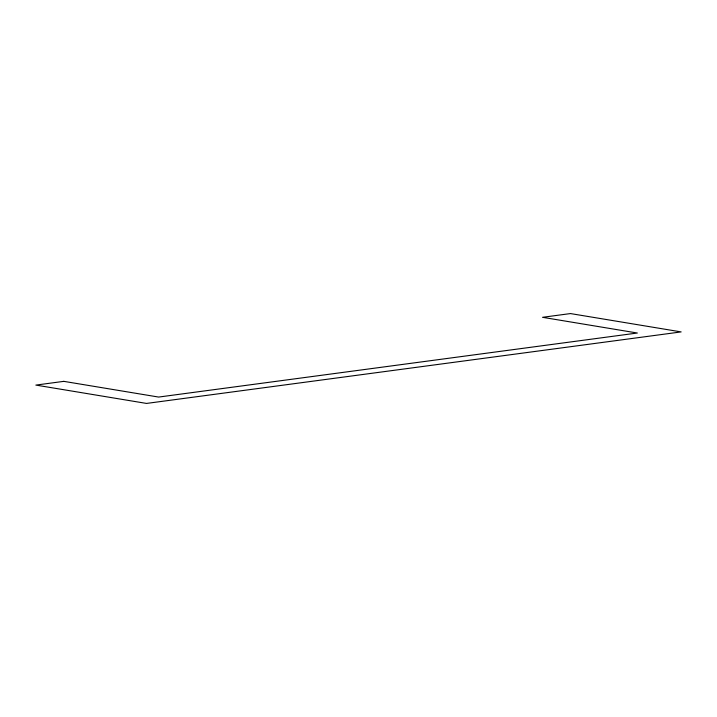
<?xml version="1.0" encoding="UTF-8"?>
<svg xmlns="http://www.w3.org/2000/svg" width="717" height="717" viewBox="0 0 717 717"><rect width="100%" height="100%" fill="white"/><g stroke="black" fill="none" stroke-linecap="round" stroke-linejoin="round"><path stroke-width="1.08" d="M63.804 381.354L35.85 385.092L146.528 403.429L681.15 331.908L570.472 313.571L542.527 317.308L637.359 333.02L158.636 397.066L63.804 381.354"/></g></svg>
